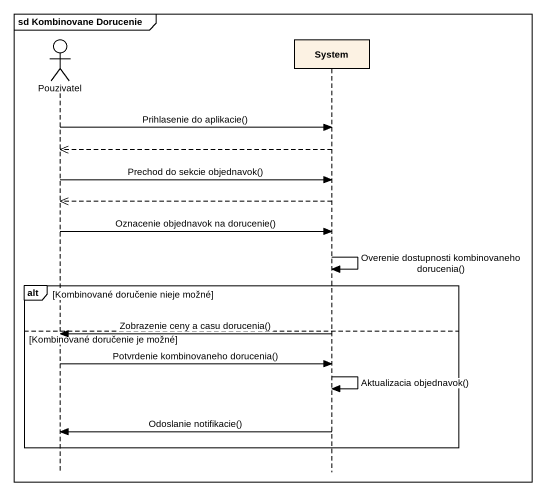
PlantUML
@startuml
mainframe sd Kombinovane Dorucenie
hide footbox
actor Pouzivatel
participant System

Pouzivatel -> System : Prihlasenie do aplikacie()
System -->> Pouzivatel
Pouzivatel -> System : Prechod do sekcie objednavok()
System -->> Pouzivatel
Pouzivatel -> System : Oznacenie objednavok na dorucenie()
System -> System : Overenie dostupnosti kombinovaneho dorucenia()
alt Kombinované doručenie nieje možné
else Kombinované doručenie je možné
  System -> Pouzivatel : Zobrazenie ceny a casu dorucenia()
  Pouzivatel -> System : Potvrdenie kombinovaneho dorucenia()
  System -> System : Aktualizacia objednavok()
  System -> Pouzivatel : Odoslanie notifikacie()
end
@enduml
